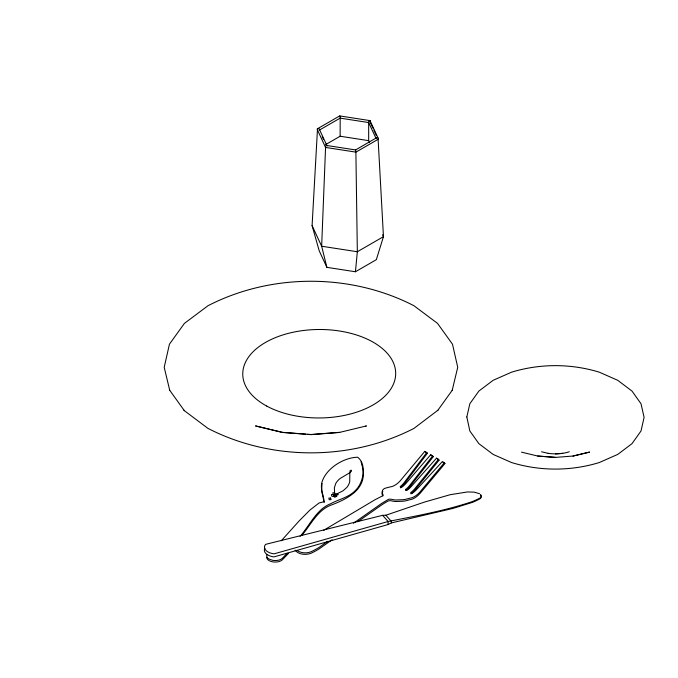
<?xml version="1.0" encoding="UTF-8"?>
<svg xmlns="http://www.w3.org/2000/svg" width="678" height="678" viewBox="0 0 678 678"><rect width="100%" height="100%" fill="white"/><g stroke="black" fill="none" stroke-linecap="round" stroke-linejoin="round"><path stroke-width="1.02" d="M264.844 548.324A11.543 6.509 2.3 0 0 273.937 556.909L388.002 524.552L388.121 521.509L382.629 515.331L265.615 544.358A11.543 6.509 2.3 0 0 274.065 553.858L388.121 521.509C416.351 515.89 445.115 510.746 472.507 501.534A72.207 40.638 2.4 0 0 480.27 497.881A6 3.382 2.4 0 0 480.558 494.508M388.002 524.552L391.316 522.933L391.376 521.407L385.884 515.229L382.629 515.331M376.146 138.693A1.153 0.907 24.9 0 1 377.426 137.71A1.153 0.907 24.9 0 1 378.112 139.312L383.46 236.664L376.324 259.691L355.425 271.759L326.881 267.344L319.228 250.86L312.092 225.63L317.44 129.922A1.153 0.907 24.9 0 1 317.584 128.684L339.686 115.921L369.874 120.591A1.153 0.67 -60 0 1 369.985 121.794L372.976 128.252M355.425 271.759L357.34 251.75L355.865 150.787L355.467 149.923L326.771 145.482M339.593 116.328L339.78 115.946L340.186 117.608L340.127 136.236L325.584 144.626M322.05 483.406L321.626 490.872L324.211 502.517M452.209 390.299L457.726 367.306L452.497 344.204L437.522 323.381L413.911 305.71C350.619 273.115 271.31 273.115 208.019 305.71L184.408 323.381L169.432 344.204L164.203 367.306L169.72 390.299M355.399 150.05L376.468 137.795M382.782 491.431L382.104 493.516A13.933 7.144 5 0 0 382.561 495.389L382.816 495.728A4.399 2.331 3.8 0 1 382.909 495.906M169.373 389.808L184.331 410.656L207.934 428.377C271.276 460.998 350.653 460.998 413.995 428.377L437.912 410.224M437.598 410.656L452.557 389.808M301.659 535.603C310.532 525.264 317.202 510.593 330.398 505.364C346.975 499.228 368.103 488.931 362.374 467.04M300.066 536.349C309.651 525.526 316.49 509.356 330.398 503.856C338.737 499.288 348.941 497.483 355.713 490.16C363.535 482.626 366.959 464.311 357.679 457.235C344.009 457.413 326.347 468.134 322.05 481.897C319.804 488.66 323.906 495.211 323.999 501.728L319.101 502.974L310.007 509.975L299.184 520.89L281.285 540.773M323.381 530.476L375.18 499.652L382.706 495.788A4.407 2.339 3.7 0 0 382.977 495.279L383.028 494.957A4.407 2.339 3.7 0 0 382.909 494.381L382.561 493.864A13.933 7.144 5 0 1 382.104 491.991L382.578 490.219L383.96 488.796A14.975 6.009 12 0 1 386.155 487.948L390.46 486.855A17.967 10.373 -60 0 0 393.791 485.812L394.927 485.219A17.967 10.373 -60 0 0 401.461 479.363L424.784 451.387L426.784 452.54L405.046 481.439A18.026 9.678 -63.3 0 1 401.079 485.906L400.52 486.372A0.932 0.61 -7.1 0 0 400.232 486.804L400.283 486.965A0.924 0.559 -2.2 0 0 400.935 487.346L401.181 487.355A0.932 0.61 -7.1 0 0 401.834 487.126L402.444 486.694A17.967 10.611 -58.9 0 0 406.8 482.448L430.657 454.769L432.649 455.93L433.174 456.777L410.385 486.024A18.043 9.933 -62.2 0 1 406.317 490.44M426.784 452.54L427.301 453.387L405.046 482.948A18.086 9.704 -63.3 0 1 401.079 487.414L400.52 487.88M432.649 455.93L410.385 484.516A17.992 9.907 -62.2 0 1 406.317 488.931L405.749 489.389M405.478 489.838L405.503 489.94A0.924 0.559 -2.2 0 0 406.164 490.364L406.402 490.372A0.932 0.61 -7.1 0 0 407.054 490.143L407.681 489.719A17.992 10.848 -57.7 0 0 412.131 485.524L436.522 458.159L438.513 459.311L415.716 487.592A17.967 10.136 -61.1 0 1 411.554 491.957L410.97 492.406A0.932 0.61 -7.1 0 0 410.699 492.855L410.732 492.999A0.924 0.559 -2.2 0 0 411.385 493.381L411.622 493.381A0.932 0.61 -7.1 0 0 412.283 493.16L412.919 492.745A18.026 11.094 -56.5 0 0 417.47 488.609L442.387 461.549L444.378 462.701L444.938 463.566L421.055 492.186A18.018 10.399 -60 0 1 414.521 498.033L413.385 498.635A18.018 10.399 -60 0 1 410.046 499.678L405.749 500.788A14.967 6.017 11.9 0 1 402.876 501.237L395.944 501.508A13.933 7.144 5 0 1 392.359 501.05L391.731 500.881A4.399 2.331 3.8 0 0 388.443 500.864L388.045 501.076A111.785 61.63 -62.1 0 0 381.706 504.898L357.755 521.729M438.513 459.311L439.056 460.176L415.716 489.101A18.026 10.17 -61.1 0 1 411.554 493.465L410.97 493.906M336.008 493.635L333.72 496.432L331.856 496.279L331.389 494.559L333.186 494.508L335.076 494.787L336.839 496.381L334.661 497.22L333.72 496.432L332.805 492.796L334.618 492.804L335.076 494.787L343.051 490.813L346.933 487.329A18.908 14.323 -12.8 0 0 349.729 481.533L349.823 472.744L350.111 470.642L351.289 470.168L351.526 471.117L349.823 472.744L340.254 478.38A18.908 14.323 -12.8 0 0 335.703 483.584L334.347 487.914L334.618 492.804M444.378 462.701L421.055 490.677A17.967 10.373 -60 0 1 414.521 496.525L413.385 497.127A17.967 10.373 -60 0 1 410.046 498.169L405.749 499.262A14.975 6.009 12 0 1 402.876 499.711L395.944 499.983A13.933 7.144 5 0 1 392.359 499.525L391.731 499.355A4.399 2.331 3.7 0 0 388.443 499.339L381.68 503.407L353.467 523.238M287.184 553.256L282.209 558.409A8.322 4.551 1.4 0 1 272.861 560.375L269.132 559.13A8.322 4.551 1.4 0 1 266.979 554.697M288.608 553.29L282.209 559.918A8.314 4.551 1.4 0 1 272.861 561.884A8.314 4.551 1.4 0 1 266.691 557.384M327.821 541.273L319.279 547.282A103.565 57.105 -62.1 0 1 310.973 551.807C306.464 553.553 300.913 553.189 296.888 550.375M332.101 539.773L319.279 548.79A103.581 57.113 -62.1 0 1 310.973 553.316C305.829 555.214 298.701 554.731 295.083 550.18M378.112 139.312L355.908 152.126L325.567 147.44L317.44 129.922M333.72 496.432L338.28 494.618L337.534 493.779M385.884 515.229L424.555 502.051L450.141 494.711L467.481 491.948L474.269 492.152L479.668 493.762M365.696 426.157L366.434 425.92L339.297 432.471L310.965 434.632L307.837 434.395M569.3 451.777C563.274 453.794 555.113 454.396 548.146 453.336M391.316 522.933L453.116 508.381L472.473 502.347A72.207 40.79 2.1 0 0 480.236 498.652A6 3.39 2.1 0 0 480.524 495.271M573.003 456.065L589.597 452.082L573.113 456.023L555.435 457.404L537.866 456.065L521.492 452.15M339.678 432.318L310.965 434.505L282.251 432.318L255.496 425.92L282.633 432.471L305.744 434.234M555.435 453.896L562.723 453.336M555.435 457.353L537.747 456.023M548.375 453.387L541.569 451.777M340.127 136.236L368.671 140.651L369.527 142.482M427.301 453.387L424.784 451.387M433.174 456.777L430.657 454.769M439.056 460.176L436.522 458.159M442.971 462.438L444.938 463.566M184.018 410.224L184.331 410.656M370.061 120.769L378.214 138.337M373.832 130.091L376.4 135.625M375.9 138.117L368.671 122.549A1.153 0.67 -60 0 1 368.781 121.226A1.153 0.67 -60 0 1 369.874 120.591M382.595 234.791L383.46 236.664L357.34 251.75L321.652 246.233L312.092 225.63M319.33 129.227L326.957 145.651M322.203 136.609L323.474 139.354M326.881 267.344L321.652 246.233L325.567 147.44A1.153 0.67 -60 0 1 325.932 145.787A1.153 0.67 -60 0 1 327.033 145.94M361.12 461.862L362.171 466.176M368.671 140.651L368.671 122.549L340.127 118.133L319.228 130.201A1.153 0.907 24.9 0 0 319.084 128.913A1.153 0.907 24.9 0 0 317.584 128.684M405.461 489.821A0.932 0.61 -7.1 0 1 405.732 489.372M466.828 416.97L469.846 430.988L478.863 443.641L493.118 454.404L511.559 462.54C540.019 471.261 570.842 471.261 599.301 462.54L617.751 454.404L632.006 443.641L641.015 430.988L644.1 417.36L641.015 403.732L632.006 391.079L617.751 380.316L599.301 372.18C570.842 363.467 540.019 363.467 511.559 372.18L493.118 380.316L478.863 391.079L469.846 403.732L466.828 416.97M330.584 498.042L328.796 498.135L329.254 499.72L331.059 499.669L330.584 498.042M266.751 406.08A76.461 44.231 -0.3 0 0 393.63 383.655A76.461 44.231 -0.3 0 0 297.311 331.423A76.461 44.231 -0.3 0 0 266.751 406.08"/></g></svg>
